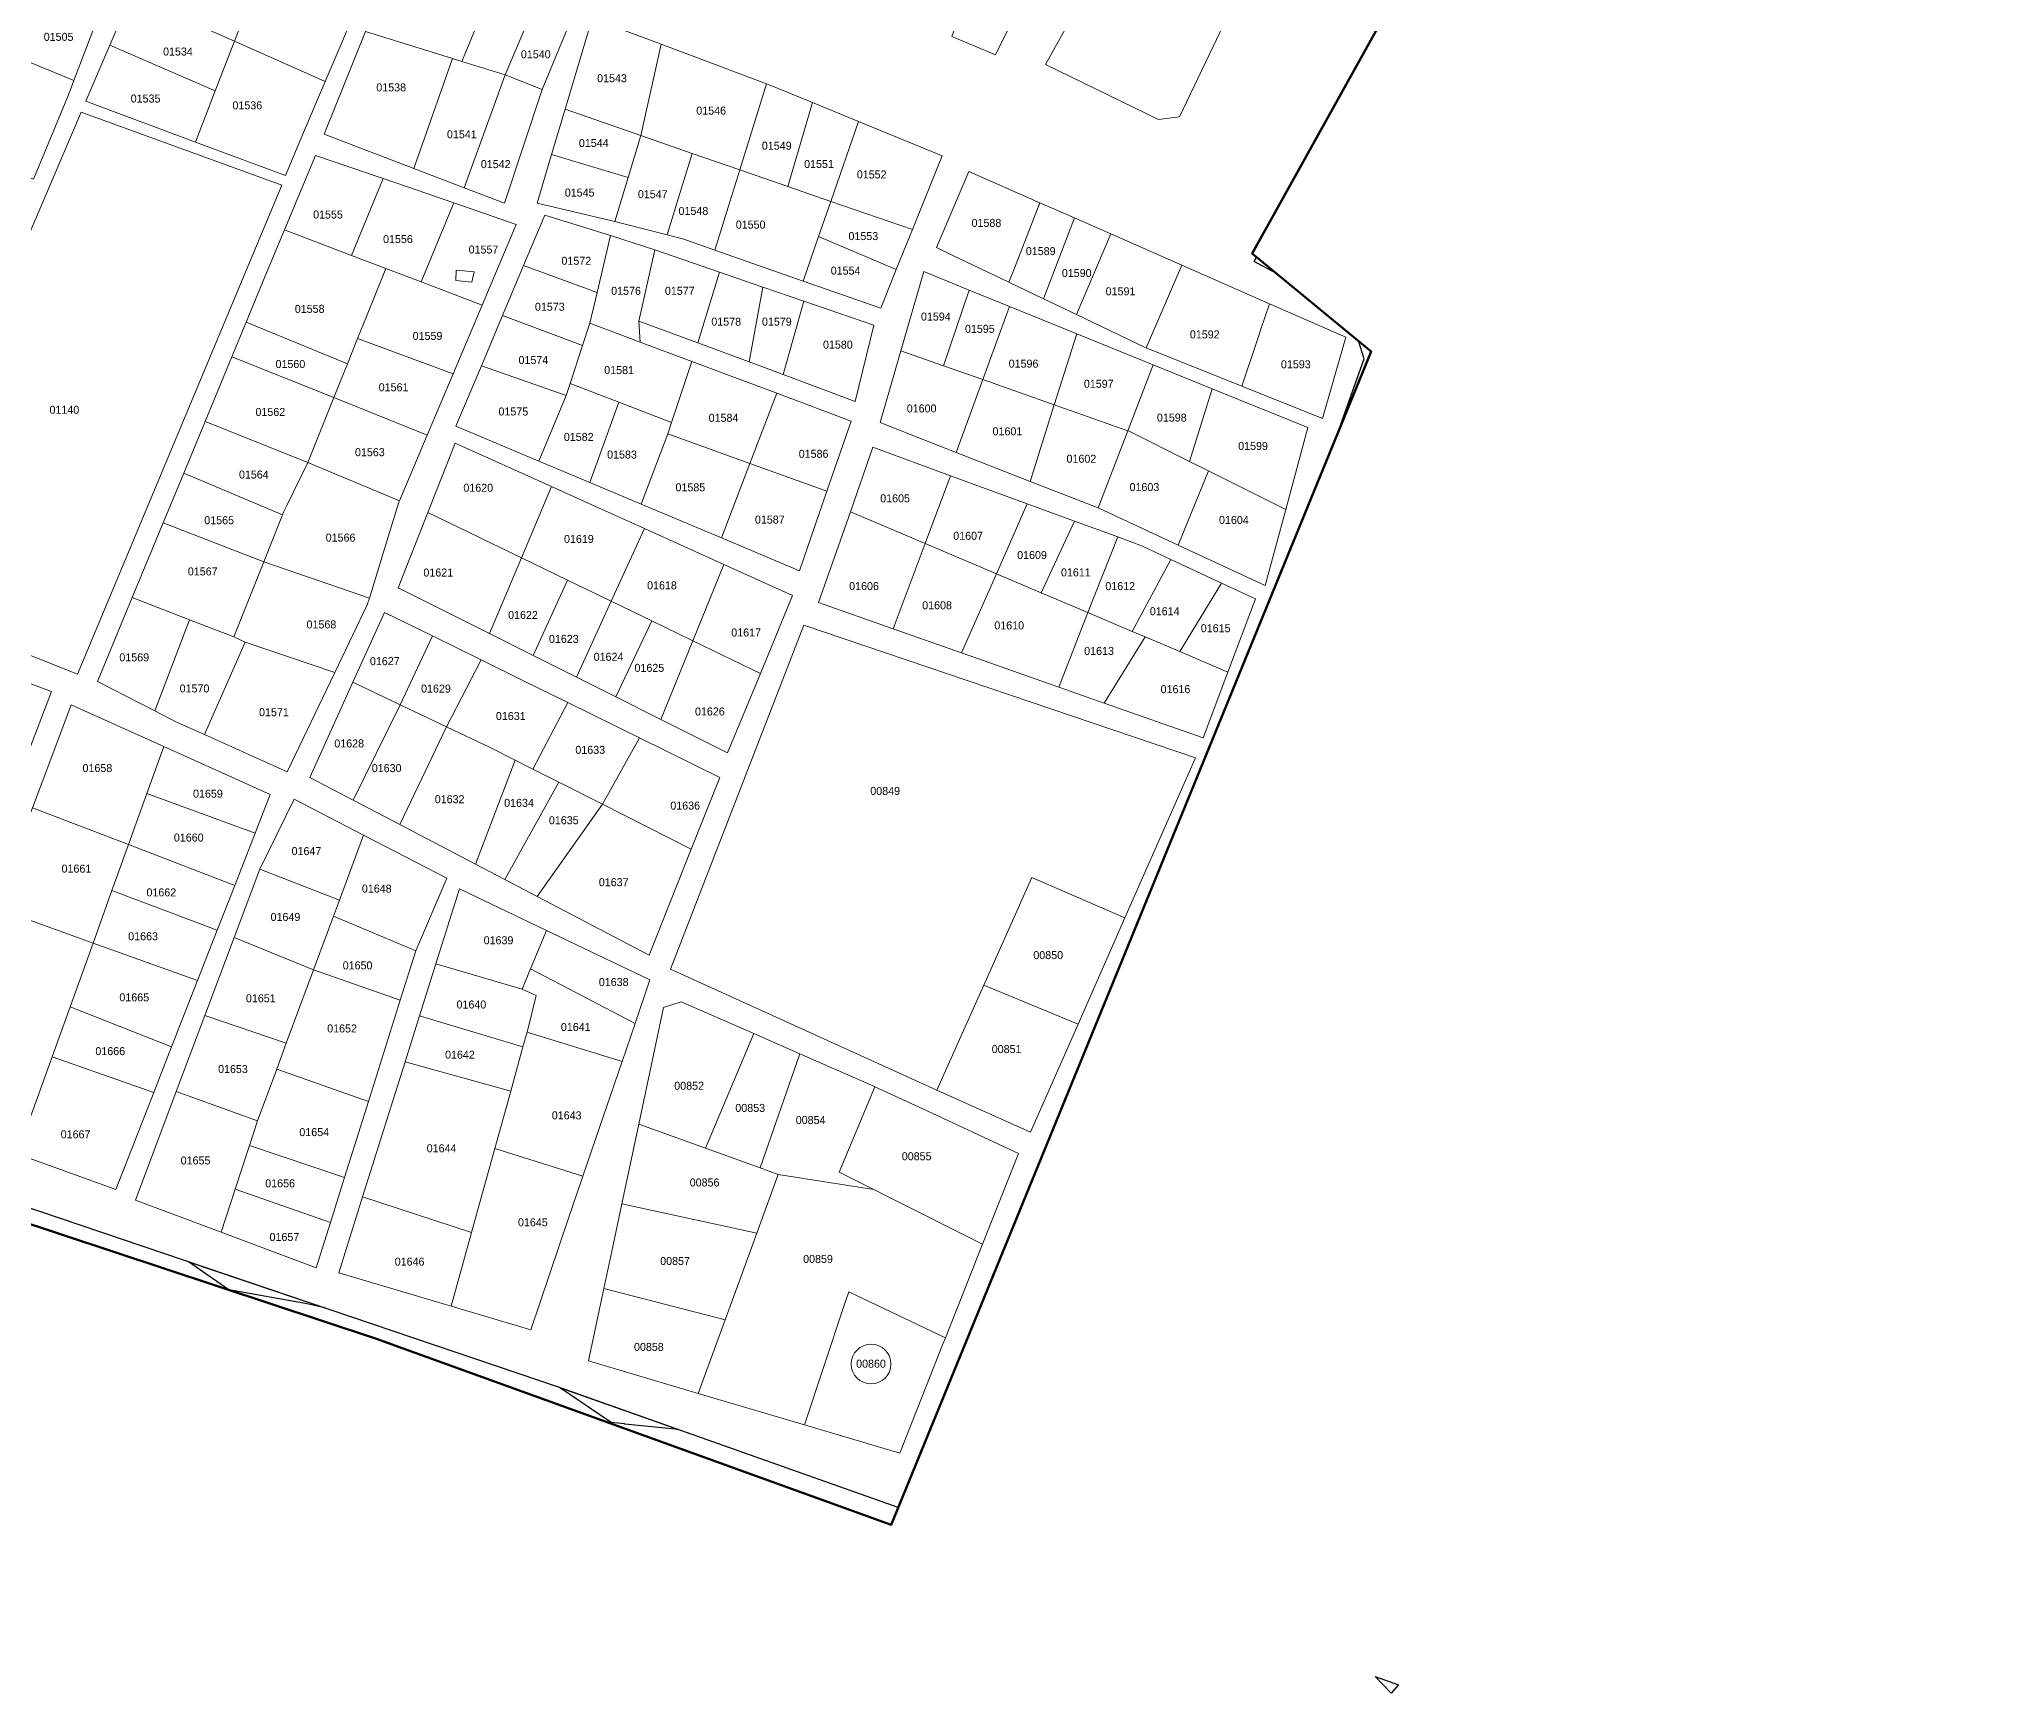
# Model space of a CAD drawing. Header units: metres. Extents: x 245225 to 248406, y 1633796 to 1637634.
# Drawn here: x 247694.2 to 248058.7, y 1633796.4 to 1634106.6 of the extents above; entities that cross this region are included whole.
import ezdxf
from ezdxf.enums import TextEntityAlignment as Align

# ---------------------------------------------------------------- set-up
doc = ezdxf.new("R2010")
doc.units = ezdxf.units.M
doc.header["$MEASUREMENT"] = 0
doc.layers.add('dernier_num_parc', color=1, linetype='Continuous', lineweight=13)
doc.layers.add('historique_numero_parcelle', color=7, linetype='Continuous')
doc.layers.add('limites_sections', color=7, linetype='Continuous')
doc.layers.add('Limites_Communes', color=7, linetype='Continuous', lineweight=211, plot=False)
doc.layers.add('LIMITES_PARCELLES', color=7, linetype='Continuous', lineweight=0, true_color=0xffffff)
doc.styles.add('Style-FANCY', font='FANCY.shx')

msp = doc.modelspace()

# ---------------------------------------------------------------- linework, layer by layer
at = {"layer": 'dernier_num_parc'}
msp.add_circle((247850.232621, 1633858.129452), 3.721541, dxfattribs=at)
at = {"layer": 'Limites_Communes', "color": 210, "lineweight": 80, "flags": 128}
msp.add_lwpolyline([(248359.7581, 1635572.275), (248054, 1635163), (248403, 1634932), (247921.6958, 1634066.3692), (247944, 1634048), (247854, 1633828), (247757.3136, 1633862.8869), (247659.1646, 1633895.42), (247213.4779, 1634048.8798)], dxfattribs=at)
at = {"layer": 'limites_parcelles', "flags": 128}
for points in [[(247730.611, 1634125.528), (247737.176, 1634122.602), (247730.87, 1634106.205), (247711.518, 1634114.788), (247718.425, 1634130.958), (247730.611, 1634125.528)], [(247780.141, 1634118.428), (247773.533, 1634102.387), (247771.733, 1634102.949), (247755.472, 1634108.022), (247762.479, 1634125.427), (247780.141, 1634118.428)], [(247893.787, 1634121.414), (247917.071, 1634110.831), (247908.075, 1634092.045), (247904.106, 1634091.516), (247882.939, 1634101.835), (247893.787, 1634121.414)], [(247704.659, 1634108.93), (247700.787, 1634098.814), (247684.066, 1634105.701), (247687.344, 1634113.957), (247687.777, 1634115.045), (247704.659, 1634108.93)], [(247700.787, 1634098.814), (247699.773, 1634096.164), (247693.237, 1634080.304), (247676.667, 1634087.072), (247680.209, 1634095.99), (247684.066, 1634105.701), (247700.787, 1634098.814)], [(247747.911, 1634098.645), (247743.165, 1634087.433), (247740.484, 1634081.009), (247723.597, 1634087.295), (247727.297, 1634096.915), (247730.87, 1634106.205), (247747.911, 1634098.645)], [(247830.644, 1634098.228), (247825.63, 1634082.071), (247816.706, 1634085.162), (247807.069, 1634088.5), (247810.892, 1634105.625), (247830.644, 1634098.228)], [(247781.609, 1634099.868), (247773.965, 1634078.712), (247764.499, 1634082.334), (247771.733, 1634102.949), (247773.533, 1634102.387), (247781.609, 1634099.868)], [(247839.24, 1634094.703), (247834.622, 1634078.956), (247825.63, 1634082.071), (247830.644, 1634098.228), (247831.139, 1634098.042), (247839.24, 1634094.703)], [(247816.706, 1634085.162), (247814.58, 1634078.291), (247811.979, 1634069.886), (247803.887, 1634071.981), (247802.178, 1634072.384), (247804.691, 1634080.665), (247807.069, 1634088.5), (247816.706, 1634085.162)], [(247825.63, 1634082.071), (247823.772, 1634076.083), (247820.96, 1634067.023), (247815.131, 1634069.071), (247811.979, 1634069.886), (247814.58, 1634078.291), (247816.706, 1634085.162), (247825.63, 1634082.071)], [(247771.99, 1634075.879), (247765.866, 1634061.047), (247759.236, 1634063.575), (247752.84, 1634066.015), (247758.76, 1634080.422), (247765.117, 1634078.239), (247771.99, 1634075.879)], [(247834.622, 1634078.956), (247842.683, 1634076.164), (247841.2, 1634071.898), (247840.384, 1634069.549), (247837.487, 1634061.218), (247820.96, 1634067.023), (247823.772, 1634076.083), (247825.63, 1634082.071), (247834.622, 1634078.956)], [(247881.879, 1634075.917), (247876.973, 1634063.308), (247876.072, 1634060.992), (247865.427, 1634066.08), (247862.492, 1634067.483), (247868.577, 1634081.771), (247881.879, 1634075.917)], [(247857.985, 1634070.864), (247856.885, 1634068.132), (247854.962, 1634063.358), (247840.384, 1634069.549), (247841.2, 1634071.898), (247842.683, 1634076.164), (247857.985, 1634070.864)], [(247888.351, 1634073.069), (247883.967, 1634061.628), (247882.539, 1634057.901), (247876.072, 1634060.992), (247876.973, 1634063.308), (247881.879, 1634075.917), (247888.351, 1634073.069)], [(247895.168, 1634070.069), (247890.857, 1634059.974), (247888.712, 1634054.951), (247882.539, 1634057.901), (247883.967, 1634061.628), (247888.351, 1634073.069), (247895.168, 1634070.069)], [(247752.84, 1634066.015), (247759.236, 1634063.575), (247755.636, 1634054.6), (247753.981, 1634050.473), (247752.077, 1634045.726), (247733.111, 1634053.54), (247736.608, 1634061.987), (247740.262, 1634070.812), (247752.84, 1634066.015)], [(247809.707, 1634067.086), (247806.665, 1634053.725), (247806.973, 1634049.783), (247797.537, 1634053.328), (247798.879, 1634059.067), (247801.373, 1634069.732), (247809.707, 1634067.086)], [(247908.493, 1634064.205), (247905.233, 1634056.632), (247905.19, 1634056.532), (247901.823, 1634048.708), (247901.518, 1634048.83), (247888.712, 1634054.951), (247890.857, 1634059.974), (247895.168, 1634070.069), (247908.493, 1634064.205)], [(247798.879, 1634059.067), (247797.537, 1634053.328), (247797.465, 1634053.109), (247796.162, 1634049.139), (247781.143, 1634054.758), (247785.1, 1634064.147), (247798.879, 1634059.067)], [(247924.935, 1634056.969), (247923.328, 1634052.176), (247922.692, 1634050.28), (247919.755, 1634041.521), (247901.823, 1634048.708), (247905.19, 1634056.532), (247905.233, 1634056.632), (247908.493, 1634064.205), (247924.935, 1634056.969)], [(247765.866, 1634061.047), (247777.313, 1634056.681), (247771.889, 1634043.852), (247753.981, 1634050.473), (247755.636, 1634054.6), (247759.236, 1634063.575), (247765.866, 1634061.047)], [(247938.598, 1634048.509), (247934.856, 1634035.468), (247919.755, 1634041.521), (247922.692, 1634050.28), (247923.328, 1634052.176), (247924.935, 1634056.969), (247939.221, 1634050.682), (247938.598, 1634048.509)], [(247796.162, 1634049.139), (247793.826, 1634042.022), (247793.084, 1634039.761), (247777.175, 1634045.343), (247781.143, 1634054.758), (247796.162, 1634049.139)], [(247816.655, 1634046.145), (247812.842, 1634034.692), (247802.936, 1634038.511), (247793.826, 1634042.022), (247796.162, 1634049.139), (247797.465, 1634053.109), (247797.537, 1634053.328), (247806.973, 1634049.783), (247816.655, 1634046.145)], [(247771.889, 1634043.852), (247767.025, 1634032.346), (247749.526, 1634039.364), (247752.077, 1634045.726), (247753.981, 1634050.473), (247771.889, 1634043.852)], [(247832.532, 1634040.181), (247827.509, 1634027.023), (247812.134, 1634032.564), (247812.842, 1634034.692), (247816.655, 1634046.145), (247832.532, 1634040.181)], [(247871.164, 1634042.737), (247866.17, 1634029.09), (247859.193, 1634031.822), (247851.909, 1634034.675), (247855.816, 1634048.16), (247863.807, 1634045.337), (247871.164, 1634042.737)], [(247914.205, 1634041.009), (247909.949, 1634027.378), (247898.607, 1634033.041), (247898.346, 1634033.133), (247903.106, 1634045.518), (247914.205, 1634041.009)], [(247802.936, 1634038.511), (247797.536, 1634023.433), (247787.971, 1634027.459), (247793.084, 1634039.761), (247793.826, 1634042.022), (247802.936, 1634038.511)], [(247812.842, 1634034.692), (247812.134, 1634032.564), (247807.126, 1634019.396), (247797.536, 1634023.433), (247802.936, 1634038.511), (247812.842, 1634034.692)], [(247927.962, 1634018.384), (247917.609, 1634023.553), (247913.484, 1634025.613), (247909.949, 1634027.378), (247914.205, 1634041.009), (247921.711, 1634037.96), (247932.077, 1634033.749), (247927.962, 1634018.384)], [(247744.639, 1634027.18), (247740.693, 1634019.104), (247740.088, 1634017.867), (247739.896, 1634017.383), (247721.384, 1634025.219), (247725.393, 1634034.901), (247744.639, 1634027.18)], [(247913.484, 1634025.613), (247907.814, 1634011.693), (247892.787, 1634018.667), (247898.346, 1634033.133), (247898.607, 1634033.041), (247909.949, 1634027.378), (247913.484, 1634025.613)], [(247759.197, 1634011.606), (247756.174, 1634001.78), (247736.384, 1634008.553), (247739.896, 1634017.383), (247740.088, 1634017.867), (247740.693, 1634019.104), (247744.639, 1634027.18), (247761.812, 1634020.016), (247761.712, 1634019.779), (247759.197, 1634011.606)], [(247907.814, 1634011.693), (247913.484, 1634025.613), (247917.609, 1634023.553), (247927.962, 1634018.384), (247924.14, 1634004.115), (247907.814, 1634011.693)], [(247807.756, 1634014.802), (247801.515, 1634001.166), (247793.296, 1634005.141), (247784.691, 1634009.302), (247790.341, 1634022.672), (247798.577, 1634018.95), (247807.756, 1634014.802)], [(247736.384, 1634008.553), (247730.775, 1633994.477), (247722.477, 1633997.714), (247711.732, 1634001.906), (247717.529, 1634015.908), (247736.384, 1634008.553)], [(247822.656, 1634008.069), (247816.833, 1633993.758), (247809.104, 1633997.496), (247801.515, 1634001.166), (247807.756, 1634014.802), (247822.656, 1634008.069)], [(247906.455, 1634009.023), (247899.194, 1633995.512), (247890.894, 1633999.036), (247896.467, 1634013.229), (247901.121, 1634011.524), (247906.455, 1634009.023)], [(247756.174, 1634001.78), (247755.785, 1634000.517), (247749.697, 1633987.826), (247732.891, 1633993.525), (247730.775, 1633994.477), (247736.384, 1634008.553), (247756.174, 1634001.78)], [(247882.118, 1634002.763), (247890.894, 1633999.036), (247885.415, 1633985.081), (247867.182, 1633991.505), (247873.726, 1634006.326), (247882.118, 1634002.763)], [(247915.951, 1634004.572), (247908.093, 1633991.734), (247901.605, 1633994.489), (247899.194, 1633995.512), (247906.455, 1634009.023), (247915.951, 1634004.572)], [(247899.194, 1633995.512), (247901.605, 1633994.489), (247893.935, 1633982.08), (247885.415, 1633985.081), (247890.894, 1633999.036), (247899.194, 1633995.512)], [(247715.928, 1633980.604), (247722.477, 1633997.714), (247730.775, 1633994.477), (247732.891, 1633993.525), (247725.242, 1633976.156), (247720.013, 1633978.503), (247715.928, 1633980.604)], [(247897.802, 1633941.79), (247880.345, 1633949.386), (247871.349, 1633929.184), (247862.589, 1633909.514), (247812.618, 1633932.148), (247837.621, 1633996.707), (247911.043, 1633971.836), (247897.802, 1633941.79)], [(247908.093, 1633991.734), (247917.139, 1633987.893), (247912.498, 1633975.54), (247893.935, 1633982.08), (247901.605, 1633994.489), (247908.093, 1633991.734)], [(247692.466, 1633973.406), (247674.418, 1633979.761), (247674.455, 1633979.873), (247678.164, 1633991.037), (247696.598, 1633984.271), (247692.466, 1633973.406)], [(247793.37, 1633982.176), (247786.793, 1633969.714), (247783.515, 1633971.373), (247778.85, 1633973.734), (247770.657, 1633977.631), (247777.157, 1633990.163), (247785.07, 1633986.265), (247793.37, 1633982.176)], [(247714.456, 1633965.134), (247711.005, 1633955.531), (247692.996, 1633962.452), (247696.627, 1633972.045), (247700.302, 1633981.758), (247717.626, 1633973.956), (247714.456, 1633965.134)], [(247806.793, 1633975.563), (247799.863, 1633963.1), (247791.67, 1633967.246), (247786.793, 1633969.714), (247793.37, 1633982.176), (247806.793, 1633975.563)], [(247778.85, 1633973.734), (247783.515, 1633971.373), (247776.046, 1633951.875), (247761.904, 1633959.284), (247770.657, 1633977.631), (247778.85, 1633973.734)], [(247791.67, 1633967.246), (247781.591, 1633948.97), (247776.046, 1633951.875), (247783.515, 1633971.373), (247786.793, 1633969.714), (247791.67, 1633967.246)], [(247707.923, 1633946.954), (247704.376, 1633937.082), (247685.914, 1633943.737), (247689.739, 1633953.846), (247692.996, 1633962.452), (247711.005, 1633955.531), (247707.923, 1633946.954)], [(247764.86, 1633935.588), (247749.454, 1633942.124), (247750.563, 1633945.107), (247755.093, 1633957.297), (247770.681, 1633949.214), (247764.86, 1633935.588)], [(247750.563, 1633945.107), (247749.454, 1633942.124), (247745.716, 1633932.065), (247730.825, 1633938.146), (247735.624, 1633950.934), (247750.563, 1633945.107)], [(247696.706, 1633915.735), (247690.178, 1633897.568), (247671.065, 1633904.499), (247677.822, 1633922.353), (247685.914, 1633943.737), (247704.376, 1633937.082), (247700.077, 1633925.117), (247696.706, 1633915.735)], [(247789.359, 1633939.444), (247786.381, 1633932.241), (247784.803, 1633928.424), (247768.654, 1633933.205), (247773.063, 1633947.23), (247789.359, 1633939.444)], [(247784.803, 1633928.424), (247787.449, 1633927.233), (247785.729, 1633920.354), (247784.977, 1633917.638), (247765.586, 1633923.446), (247768.654, 1633933.205), (247784.803, 1633928.424)], [(247761.961, 1633926.355), (247755.994, 1633907.354), (247738.799, 1633913.453), (247740.597, 1633918.292), (247745.716, 1633932.065), (247761.961, 1633926.355)], [(247805.991, 1633921.995), (247803.564, 1633914.889), (247785.729, 1633920.354), (247787.449, 1633927.233), (247784.803, 1633928.424), (247786.381, 1633932.241), (247805.991, 1633921.995)], [(247823.572, 1633909.008), (247819.18, 1633898.613), (247806.669, 1633903.14), (247808.977, 1633914.047), (247811.295, 1633925.005), (247814.602, 1633926.063), (247828.253, 1633920.085), (247823.572, 1633909.008)], [(247740.597, 1633918.292), (247738.799, 1633913.453), (247735.193, 1633903.752), (247719.983, 1633909.255), (247725.334, 1633923.512), (247740.597, 1633918.292)], [(247800.002, 1633904.459), (247796.214, 1633893.368), (247779.699, 1633898.573), (247782.668, 1633909.297), (247784.977, 1633917.638), (247785.729, 1633920.354), (247803.564, 1633914.889), (247800.002, 1633904.459)], [(247836.901, 1633916.297), (247829.447, 1633894.899), (247819.18, 1633898.613), (247823.572, 1633909.008), (247828.253, 1633920.085), (247836.901, 1633916.297)], [(247782.668, 1633909.297), (247779.699, 1633898.573), (247777.274, 1633889.814), (247775.34, 1633882.827), (247754.918, 1633889.507), (247762.875, 1633914.821), (247782.668, 1633909.297)], [(247850.754, 1633890.832), (247832.805, 1633893.684), (247829.447, 1633894.899), (247836.901, 1633916.297), (247850.85, 1633910.188), (247850.963, 1633910.135), (247844.235, 1633894.108), (247850.754, 1633890.832)], [(247755.994, 1633907.354), (247751.516, 1633893.093), (247733.676, 1633899.098), (247735.193, 1633903.752), (247738.799, 1633913.453), (247755.994, 1633907.354)], [(247735.193, 1633903.752), (247733.676, 1633899.098), (247731, 1633890.893), (247728.385, 1633882.872), (247712.341, 1633888.889), (247719.983, 1633909.255), (247735.193, 1633903.752)], [(247871.111, 1633880.602), (247853.283, 1633889.561), (247850.754, 1633890.832), (247844.235, 1633894.108), (247850.963, 1633910.135), (247859.927, 1633905.961), (247877.838, 1633897.62), (247871.111, 1633880.602)], [(247819.18, 1633898.613), (247829.447, 1633894.899), (247832.805, 1633893.684), (247828.8, 1633882.69), (247803.507, 1633888.195), (247806.669, 1633903.14), (247819.18, 1633898.613)], [(247793.469, 1633885.291), (247786.424, 1633864.547), (247771.509, 1633868.989), (247775.34, 1633882.827), (247777.274, 1633889.814), (247779.699, 1633898.573), (247796.214, 1633893.368), (247795.949, 1633892.593), (247793.469, 1633885.291)], [(247871.111, 1633880.602), (247864.168, 1633863.038), (247846.034, 1633871.671), (247845.138, 1633868.971), (247837.744, 1633846.704), (247817.846, 1633852.615), (247822.884, 1633866.446), (247826.114, 1633875.315), (247828.045, 1633880.616), (247828.8, 1633882.69), (247832.805, 1633893.684), (247850.754, 1633890.832), (247853.283, 1633889.561), (247871.111, 1633880.602)], [(247826.114, 1633875.315), (247822.884, 1633866.446), (247800.145, 1633872.304), (247802.178, 1633881.916), (247803.507, 1633888.195), (247828.8, 1633882.69), (247828.045, 1633880.616), (247826.114, 1633875.315)], [(247864.168, 1633863.038), (247863.776, 1633862.048), (247855.613, 1633841.396), (247837.744, 1633846.704), (247845.138, 1633868.971), (247846.034, 1633871.671), (247864.168, 1633863.038)]]:
    msp.add_lwpolyline(points, close=True, dxfattribs=at)
at = {"layer": 'limites_parcelles'}
for points in [[(247882.508, 1634121.738), (247873.562, 1634103.64), (247865.362, 1634107.091), (247872.305, 1634126.141)], [(247754.74, 1634114.775), (247747.911, 1634098.645), (247730.87, 1634106.205), (247737.176, 1634122.602)], [(247781.609, 1634099.868), (247773.533, 1634102.387), (247780.141, 1634118.428), (247788.117, 1634115.267)], [(247788.594, 1634097.169), (247781.609, 1634099.868), (247788.117, 1634115.267), (247794.62, 1634111.787)], [(247727.297, 1634096.915), (247707.531, 1634105.455), (247711.518, 1634114.788), (247730.87, 1634106.205)], [(247771.733, 1634102.949), (247764.499, 1634082.334), (247747.715, 1634088.756), (247755.472, 1634108.022)], [(247810.892, 1634105.625), (247807.069, 1634088.5), (247792.856, 1634093.423), (247797.933, 1634110.478)], [(247727.297, 1634096.915), (247723.597, 1634087.295), (247703.043, 1634094.947), (247707.531, 1634105.455)], [(247773.965, 1634078.712), (247781.609, 1634099.868), (247788.594, 1634097.169), (247781.529, 1634075.817)], [(247804.691, 1634080.665), (247790.326, 1634084.925), (247792.856, 1634093.423), (247807.069, 1634088.5)], [(247847.889, 1634091.137), (247842.683, 1634076.164), (247834.622, 1634078.956), (247839.24, 1634094.703)], [(247739.741, 1634079.229), (247701.466, 1633987.526), (247663.578, 1634002.554), (247702.175, 1634092.916)], [(247857.985, 1634070.864), (247842.683, 1634076.164), (247847.889, 1634091.137), (247863.55, 1634084.681)], [(247758.76, 1634080.422), (247752.84, 1634066.015), (247740.262, 1634070.812), (247746.049, 1634084.787)], [(247804.691, 1634080.665), (247802.178, 1634072.384), (247787.615, 1634075.817), (247790.326, 1634084.925)], [(247765.866, 1634061.047), (247771.99, 1634075.879), (247783.725, 1634071.849), (247777.313, 1634056.681)], [(247798.879, 1634059.067), (247785.1, 1634064.147), (247789.07, 1634073.568), (247801.373, 1634069.732)], [(247854.962, 1634063.358), (247852.041, 1634056.106), (247837.487, 1634061.218), (247840.384, 1634069.549)], [(247821.806, 1634062.91), (247817.722, 1634049.619), (247806.665, 1634053.725), (247809.707, 1634067.086)], [(247772.479, 1634063.292), (247775.813, 1634062.975), (247775.416, 1634060.99), (247772.4, 1634061.308)], [(247829.95, 1634060.099), (247827.351, 1634046.043), (247817.722, 1634049.619), (247821.806, 1634062.91)], [(247868.648, 1634059.517), (247863.807, 1634045.337), (247855.816, 1634048.16), (247860.111, 1634062.985)], [(247827.351, 1634046.043), (247829.95, 1634060.099), (247837.646, 1634057.443), (247833.735, 1634043.673)], [(247833.735, 1634043.673), (247837.646, 1634057.443), (247850.718, 1634052.931), (247847.278, 1634038.643)], [(247876.184, 1634056.455), (247871.164, 1634042.737), (247863.807, 1634045.337), (247868.648, 1634059.517)], [(247752.077, 1634045.726), (247749.526, 1634039.364), (247730.414, 1634047.028), (247733.111, 1634053.54)], [(247888.793, 1634051.333), (247884.579, 1634037.997), (247871.164, 1634042.737), (247876.184, 1634056.455)], [(247903.106, 1634045.518), (247898.346, 1634033.133), (247884.579, 1634037.997), (247888.793, 1634051.333)], [(247749.526, 1634039.364), (247744.639, 1634027.18), (247725.393, 1634034.901), (247730.414, 1634047.028)], [(247793.084, 1634039.761), (247787.971, 1634027.459), (247772.401, 1634034.013), (247777.175, 1634045.343)], [(247884.579, 1634037.997), (247880.047, 1634023.656), (247866.17, 1634029.09), (247871.164, 1634042.737)], [(247767.025, 1634032.346), (247761.812, 1634020.016), (247744.639, 1634027.18), (247749.526, 1634039.364)], [(247841.965, 1634021.814), (247827.509, 1634027.023), (247832.532, 1634040.181), (247846.485, 1634034.939)], [(247898.346, 1634033.133), (247892.787, 1634018.667), (247880.047, 1634023.656), (247884.579, 1634037.997)], [(247827.509, 1634027.023), (247822.178, 1634013.06), (247807.126, 1634019.396), (247812.134, 1634032.564)], [(247790.341, 1634022.672), (247784.691, 1634009.302), (247767.118, 1634017.802), (247772.269, 1634030.838)], [(247865.127, 1634024.715), (247860.367, 1634011.998), (247846.352, 1634017.949), (247850.586, 1634030.044)], [(247739.896, 1634017.383), (247736.384, 1634008.553), (247717.529, 1634015.908), (247721.384, 1634025.219)], [(247841.965, 1634021.814), (247836.827, 1634006.893), (247822.178, 1634013.06), (247827.509, 1634027.023)], [(247879.516, 1634019.442), (247873.726, 1634006.326), (247860.367, 1634011.998), (247865.127, 1634024.715)], [(247784.691, 1634009.302), (247778.701, 1633995.126), (247761.553, 1634003.718), (247767.118, 1634017.802)], [(247860.367, 1634011.998), (247854.383, 1633996.014), (247840.399, 1634000.94), (247846.352, 1634017.949)], [(247888.362, 1634016.2), (247882.118, 1634002.763), (247873.726, 1634006.326), (247879.516, 1634019.442)], [(247896.467, 1634013.229), (247890.894, 1633999.036), (247882.118, 1634002.763), (247888.362, 1634016.2)], [(247793.296, 1634005.141), (247786.889, 1633991.023), (247778.701, 1633995.126), (247784.691, 1634009.302)], [(247873.726, 1634006.326), (247867.182, 1633991.505), (247854.383, 1633996.014), (247860.367, 1634011.998)], [(247829.473, 1633987.645), (247816.833, 1633993.758), (247822.656, 1634008.069), (247835.504, 1634002.263)], [(247786.889, 1633991.023), (247793.296, 1634005.141), (247801.515, 1634001.166), (247795.011, 1633986.954)], [(247917.139, 1633987.893), (247908.093, 1633991.734), (247915.951, 1634004.572), (247922.288, 1634001.602)], [(247722.477, 1633997.714), (247715.928, 1633980.604), (247705.197, 1633986.124), (247711.732, 1634001.906)], [(247768.035, 1633994.657), (247761.967, 1633981.765), (247753.103, 1633985.982), (247759.04, 1633999.088)], [(247809.104, 1633997.496), (247802.383, 1633983.26), (247795.011, 1633986.954), (247801.515, 1634001.166)], [(247816.833, 1633993.758), (247810.837, 1633979.024), (247802.383, 1633983.26), (247809.104, 1633997.496)], [(247749.697, 1633987.826), (247740.757, 1633969.19), (247725.242, 1633976.156), (247732.891, 1633993.525)], [(247777.157, 1633990.163), (247770.657, 1633977.631), (247761.967, 1633981.765), (247768.035, 1633994.657)], [(247829.473, 1633987.645), (247823.333, 1633972.762), (247810.837, 1633979.024), (247816.833, 1633993.758)], [(247761.967, 1633981.765), (247753.168, 1633963.861), (247745.017, 1633968.132), (247753.103, 1633985.982)], [(247770.657, 1633977.631), (247761.904, 1633959.284), (247753.168, 1633963.861), (247761.967, 1633981.765)], [(247734.76, 1633957.674), (247714.456, 1633965.134), (247717.626, 1633973.956), (247737.608, 1633964.957)], [(247816.534, 1633954.664), (247799.863, 1633963.1), (247806.793, 1633975.563), (247821.878, 1633968.132)], [(247781.591, 1633948.97), (247791.67, 1633967.246), (247799.863, 1633963.1), (247787.654, 1633945.794)], [(247734.76, 1633957.674), (247730.928, 1633947.876), (247711.005, 1633955.531), (247714.456, 1633965.134)], [(247755.093, 1633957.297), (247750.563, 1633945.107), (247735.624, 1633950.934), (247742.106, 1633964.031)], [(247816.534, 1633954.664), (247808.649, 1633934.794), (247787.654, 1633945.794), (247799.863, 1633963.1)], [(247730.928, 1633947.876), (247727.645, 1633939.479), (247707.923, 1633946.954), (247711.005, 1633955.531)], [(247889.033, 1633921.89), (247871.349, 1633929.184), (247880.345, 1633949.386), (247897.802, 1633941.79)], [(247727.645, 1633939.479), (247723.948, 1633930.027), (247704.376, 1633937.082), (247707.923, 1633946.954)], [(247764.86, 1633935.588), (247761.961, 1633926.355), (247745.716, 1633932.065), (247749.454, 1633942.124)], [(247723.948, 1633930.027), (247719.094, 1633917.613), (247700.077, 1633925.117), (247704.376, 1633937.082)], [(247745.716, 1633932.065), (247740.597, 1633918.292), (247725.334, 1633923.512), (247730.825, 1633938.146)], [(247805.991, 1633921.995), (247786.381, 1633932.241), (247789.359, 1633939.444), (247808.781, 1633930.164)], [(247889.033, 1633921.89), (247880.087, 1633901.589), (247862.589, 1633909.514), (247871.349, 1633929.184)], [(247719.094, 1633917.613), (247715.749, 1633909.061), (247696.706, 1633915.735), (247700.077, 1633925.117)], [(247784.977, 1633917.638), (247782.668, 1633909.297), (247762.875, 1633914.821), (247765.586, 1633923.446)], [(247715.749, 1633909.061), (247708.636, 1633890.873), (247690.178, 1633897.568), (247696.706, 1633915.735)], [(247748.875, 1633884.683), (247731, 1633890.893), (247733.676, 1633899.098), (247751.516, 1633893.093)], [(247748.875, 1633884.683), (247746.207, 1633876.189), (247728.385, 1633882.872), (247731, 1633890.893)], [(247775.34, 1633882.827), (247771.509, 1633868.989), (247750.441, 1633875.263), (247754.918, 1633889.507)], [(247822.884, 1633866.446), (247817.846, 1633852.615), (247797.272, 1633858.726), (247800.145, 1633872.304)]]:
    msp.add_3dface(points, dxfattribs=at)
at = {"layer": 'limites_sections'}
for p, q in [((247922.017, 1634064.881), (247922.483101, 1634065.720798)), ((247926.23318, 1634062.632323), (247922.017, 1634064.881)), ((247942.654, 1634046.625), (247941.583204, 1634049.990415)), ((247937.554241, 1634032.243701), (247942.654, 1634046.625)), ((247791.841, 1633853.743), (247655.536, 1633899.89)), ((247855.31919, 1633831.224686), (247791.841, 1633853.743))]:
    msp.add_line(p, q, dxfattribs=at)
at = {"layer": 'limites_sections', "flags": 128}
msp.add_lwpolyline([(247799.3695, 1633848.5901), (247791.841, 1633853.743), (247814.159326, 1633845.825776), (247813.5183, 1633845.8925), (247804.0726, 1633846.8757), (247803.9851, 1633846.8848), (247801.4801, 1633847.1455), (247799.3695, 1633848.5901)], close=True, dxfattribs=at)
at = {"layer": 'limites_sections'}
for points in [[(247729.8083, 1633872.0535), (247722.24972, 1633877.303609), (247747.835958, 1633868.641211), (247744.4927, 1633869.4341)], [(247947.7216, 1633796.4147), (247944.739011, 1633799.503814), (247949.128499, 1633797.946682)]]:
    msp.add_3dface(points, dxfattribs=at)

# ---------------------------------------------------------------- texts
at = {"layer": 'historique_numero_parcelle', "style": 'Style-FANCY'}
for s, p in [('01505', (247697.917239, 1634107.016184)), ('01534', (247720.28943, 1634104.261299)), ('01540', (247787.373052, 1634103.748969)), ('01538', (247760.265736, 1634097.535413)), ('01543', (247801.666398, 1634099.260235)), ('01535', (247714.225216, 1634095.444767)), ('01536', (247733.298148, 1634094.171268)), ('01546', (247820.25028, 1634093.186624)), ('01541', (247773.513738, 1634088.739873)), ('01544', (247798.243051, 1634087.113013)), ('01549', (247832.543762, 1634086.600246)), ('01542', (247779.860029, 1634083.147323)), ('01551', (247840.466364, 1634083.171594)), ('01545', (247795.602184, 1634077.806674)), ('01552', (247850.345165, 1634081.212365)), ('01547', (247809.29557, 1634077.512789)), ('01548', (247816.924743, 1634074.378022)), ('01555', (247748.423751, 1634073.698196)), ('01550', (247827.653267, 1634071.808064)), ('01588', (247871.856373, 1634072.128204)), ('01556', (247761.530278, 1634069.094007)), ('01557', (247777.571102, 1634067.134778)), ('01553', (247848.780206, 1634069.652912)), ('01572', (247794.975332, 1634065.022772)), ('01589', (247882.028603, 1634066.838285)), ('01554', (247845.45467, 1634063.187455)), ('01590', (247888.777487, 1634062.723903)), ('01558', (247744.989051, 1634056.008279)), ('01573', (247790.000999, 1634056.402163)), ('01576', (247804.295218, 1634059.389988)), ('01577', (247814.369639, 1634059.389988)), ('01591', (247896.993519, 1634059.295252)), ('01578', (247823.07472, 1634053.610262)), ('01579', (247832.562281, 1634053.610262)), ('01594', (247862.37006, 1634054.559615)), ('01559', (247767.07837, 1634050.931776)), ('01580', (247844.00604, 1634049.299957)), ('01595', (247870.620026, 1634052.25852)), ('01592', (247912.783705, 1634051.213431)), ('01560', (247741.376291, 1634045.659288)), ('01574', (247786.926974, 1634046.417091)), ('01596', (247878.814662, 1634045.732712)), ('01593', (247929.857647, 1634045.61126)), ('01581', (247802.991377, 1634044.519962)), ('01597', (247892.913261, 1634041.957697)), ('01561', (247760.716703, 1634041.301502)), ('01140', (247699.002775, 1634037.082752)), ('01562', (247737.609113, 1634036.672822)), ('01575', (247783.168279, 1634036.760889)), ('01584', (247822.568205, 1634035.57573)), ('01600', (247859.706799, 1634037.329017)), ('01598', (247906.606648, 1634035.614692)), ('01582', (247795.422463, 1634031.99139)), ('01601', (247875.796528, 1634033.043203)), ('01563', (247756.266352, 1634029.129789)), ('01583', (247803.537192, 1634028.685191)), ('01586', (247839.458752, 1634028.824261)), ('01602', (247889.661082, 1634027.900226)), ('01599', (247921.840541, 1634030.300282)), ('01564', (247734.520077, 1634024.937727)), ('01620', (247776.584547, 1634022.45942)), ('01585', (247816.351162, 1634022.537234)), ('01605', (247854.729191, 1634020.473522)), ('01603', (247901.471628, 1634022.585817)), ('01565', (247728.015719, 1634016.366099)), ('01587', (247831.24272, 1634016.481116)), ('01604', (247918.246027, 1634016.414244)), ('01566', (247750.780974, 1634013.10888)), ('01619', (247795.455745, 1634012.859196)), ('01607', (247868.422578, 1634013.444787)), ('01609', (247880.404291, 1634009.844703)), ('01567', (247724.934707, 1634006.765875)), ('01621', (247769.095976, 1634006.559049)), ('01611', (247888.620323, 1634006.587485)), ('01618', (247811.031973, 1634004.158994)), ('01606', (247848.909502, 1634004.015996)), ('01612', (247896.939187, 1634004.010092)), ('01622', (247784.973493, 1633998.593558)), ('01608', (247862.602889, 1634000.415912)), ('01614', (247905.267002, 1633999.307942)), ('01568', (247747.18646, 1633996.822786)), ('01623', (247792.630611, 1633994.115319)), ('01617', (247826.810962, 1633995.315389)), ('01610', (247876.125108, 1633996.644396)), ('01615', (247914.824427, 1633996.117197)), ('01569', (247712.097157, 1633990.651214)), ('01624', (247801.014317, 1633990.75664)), ('01613', (247892.970899, 1633991.86287)), ('01627', (247759.071334, 1633989.937962)), ('01625', (247808.671435, 1633988.685455)), ('01570', (247723.394201, 1633984.822507)), ('01629', (247768.656705, 1633984.794985)), ('01616', (247907.293064, 1633984.687193)), ('01571', (247738.285759, 1633980.36526)), ('01631', (247782.692426, 1633979.652008)), ('01626', (247820.006905, 1633980.509171)), ('01628', (247752.395808, 1633974.509031)), ('01633', (247797.583984, 1633973.309003)), ('01658', (247705.196961, 1633969.891887)), ('01630', (247759.413669, 1633969.880352)), ('01659', (247725.908209, 1633965.091775)), ('00849', (247852.872028, 1633965.604981)), ('01632', (247771.224215, 1633964.051645)), ('01634', (247784.232932, 1633963.365915)), ('01636', (247815.385387, 1633962.851617)), ('01635', (247792.620131, 1633960.108696)), ('01660', (247722.313695, 1633956.863012)), ('01647', (247744.38391, 1633954.317161)), ('01661', (247701.260113, 1633951.034304)), ('01662', (247717.178675, 1633946.577058)), ('01648', (247757.563795, 1633947.288426)), ('01637', (247801.979317, 1633948.491078)), ('01649', (247740.447062, 1633941.974017)), ('01663', (247713.755328, 1633938.348294)), ('01639', (247780.389308, 1633937.600081)), ('01650', (247753.969281, 1633932.888091)), ('00850', (247883.437353, 1633934.816037)), ('01638', (247801.979317, 1633929.763163)), ('01665', (247712.099546, 1633926.892925)), ('01651', (247735.825544, 1633926.716518)), ('01640', (247775.303193, 1633925.55082)), ('01652', (247751.059436, 1633921.059243)), ('01641', (247794.865174, 1633921.338477)), ('01666', (247707.603784, 1633916.806393)), ('01642', (247773.151375, 1633916.14652)), ('00851', (247875.636787, 1633917.190882)), ('01653', (247730.60494, 1633913.451923)), ('00852', (247816.124046, 1633910.313924)), ('01643', (247793.162016, 1633904.762435)), ('00853', (247827.573265, 1633906.159423)), ('00854', (247838.896668, 1633903.893332)), ('01667', (247701.099425, 1633901.206029)), ('01654', (247745.838833, 1633901.623076)), ('01655', (247723.587079, 1633896.308667)), ('01644', (247769.712091, 1633898.590863)), ('00855', (247858.775532, 1633897.095058)), ('01656', (247739.445383, 1633892.021103)), ('00856', (247819.017805, 1633892.185193)), ('01645', (247786.828824, 1633884.704825)), ('01657', (247740.248822, 1633881.955562)), ('01646', (247763.721234, 1633877.333224)), ('00857', (247813.481919, 1633877.455599)), ('00859', (247840.28064, 1633877.833281)), ('00858', (247808.575111, 1633861.341171)), ('00860', (247850.220071, 1633858.193822))]:
    msp.add_text(s, height=1.499994, dxfattribs=at).set_placement(p, align=Align.MIDDLE_CENTER)

doc.saveas('drawing.dxf')
